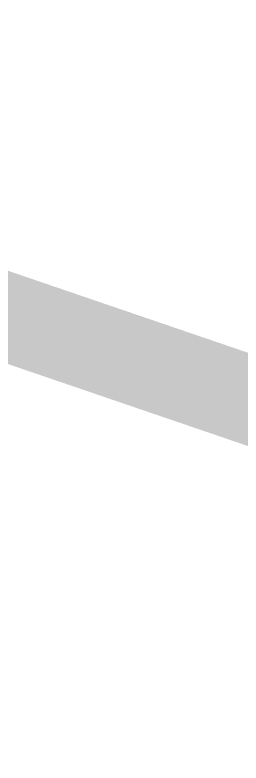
# Model space of a CAD drawing. Header units: metres. Extents: x 326467 to 340077, y 1811030 to 1824953.
# Drawn here: x 329608.74 to 329610.29, y 1813019.78 to 1813024.92 of the extents above; entities that cross this region are included whole.
import ezdxf

# ---------------------------------------------------------------- set-up
doc = ezdxf.new("R2010")
doc.units = ezdxf.units.M
doc.header["$MEASUREMENT"] = 0
doc.layers.add('MANGROOVE', color=112, linetype='Continuous')
doc.layers.add('SURVEY PLOT BOUNDARY', color=35, linetype='Continuous')

# ---------------------------------------------------------------- blocks, each defined once
blk = doc.blocks.new('16')
at = {"layer": 'MANGROOVE'}
h = blk.add_hatch(dxfattribs=at)
h.set_pattern_fill('GRASS', color=256, scale=0.606428, angle=-0.4421)
h.set_pattern_definition([(89.55787, (320150.772, 1810233.299), (-10.807394, 10.975486), [2.888115, -18.895414]), (44.55787, (320150.772, 1810233.299), (-10.807394, 10.975486), [2.888115, -12.515166]), (134.55787, (320150.772, 1810233.299), (-10.975486, -10.807394), [2.888115, -12.515166])])
h.paths.add_polyline_path([(329495.3185, 1812826.4453), (329509.2523, 1812862.8493), (329546.7995, 1812893.7224), (329583.672, 1812941.1634), (329604.7673, 1813003.1012), (329619.4276, 1813062.8097), (329615.6965, 1813084.3146), (329601.8899, 1813099.1679), (329589.2356, 1813119.0206), (329582.7063, 1813138.826), (329570.5705, 1813150.8606), (329568.4413, 1813148.7637), (329539.9883, 1813128.7667), (329527.7986, 1813120.7741), (329515.5465, 1813104.6954), (329503.232, 1813080.5306), (329490.824, 1813044.2365), (329474.3734, 1813007.9736), (329445.7333, 1812963.7182), (329380.3367, 1812871.2266), (329306.8242, 1812774.7543), (329245.6573, 1812706.49), (329237.51, 1812698.4662), (329208.9946, 1812670.383), (329184.584, 1812650.3548), (329152.1198, 1812634.4321), (329127.8028, 1812626.5331), (329091.3585, 1812618.7277), (329050.903, 1812614.9966), (329032.712, 1812615.1369), (329024.4683, 1812604.3293), (329021.5618, 1812588.492), (329023.8914, 1812565.6583), (329029.3437, 1812550.5913), (329037.6272, 1812541.6237), (329059.5313, 1812529.7686), (329124.5055, 1812528.7032), (329209.3607, 1812556.4288), (329287.7915, 1812607.677), (329330.9885, 1812649.0797), (329374.0158, 1812698.1347), (329389.986, 1812711.0888), (329403.6818, 1812717.939), (329441.8047, 1812747.0033)])
at = {"layer": 'SURVEY PLOT BOUNDARY', "lineweight": 18, "const_width": 0.6064}
for points in [[(329776.6199, 1812884.3418), (329764.3678, 1812868.2631), (329760.3254, 1812868.2943), (329748.2604, 1812876.474), (329748.4476, 1812900.7325), (329720.369, 1812929.2523), (329700.2505, 1812941.5375), (329700.4689, 1812969.8391), (329660.3253, 1813006.5387), (329619.9946, 1813018.9799), (329607.8985, 1813023.1165), (329620.4626, 1813079.6259), (329685.7343, 1813155.9452), (329717.9801, 1813143.5664), (329762.0413, 1813090.6634), (329773.5446, 1813009.7083), (329785.4223, 1812977.2702), (329797.1128, 1812920.5735), (329784.8919, 1812908.5379), (329772.7646, 1812908.6314), (329764.555, 1812892.5215)], [(329525.8642, 1812870.1036), (329558.7029, 1812934.5432), (329575.0286, 1812954.6338), (329587.4055, 1812986.8848), (329607.8985, 1813023.1165), (329619.9946, 1813018.9799), (329660.3253, 1813006.5387), (329700.4689, 1812969.8391), (329700.2505, 1812941.5375), (329720.369, 1812929.2523), (329675.4966, 1812877.0355), (329659.327, 1812877.1603), (329647.0436, 1812857.0385), (329610.4434, 1812829.0178), (329586.2199, 1812833.248), (329562.1838, 1812861.7367)]]:
    blk.add_lwpolyline(points, close=True, dxfattribs=at)

msp = doc.modelspace()

# ---------------------------------------------------------------- block references
msp.add_blockref('16', (0, 0))

doc.saveas('drawing.dxf')
